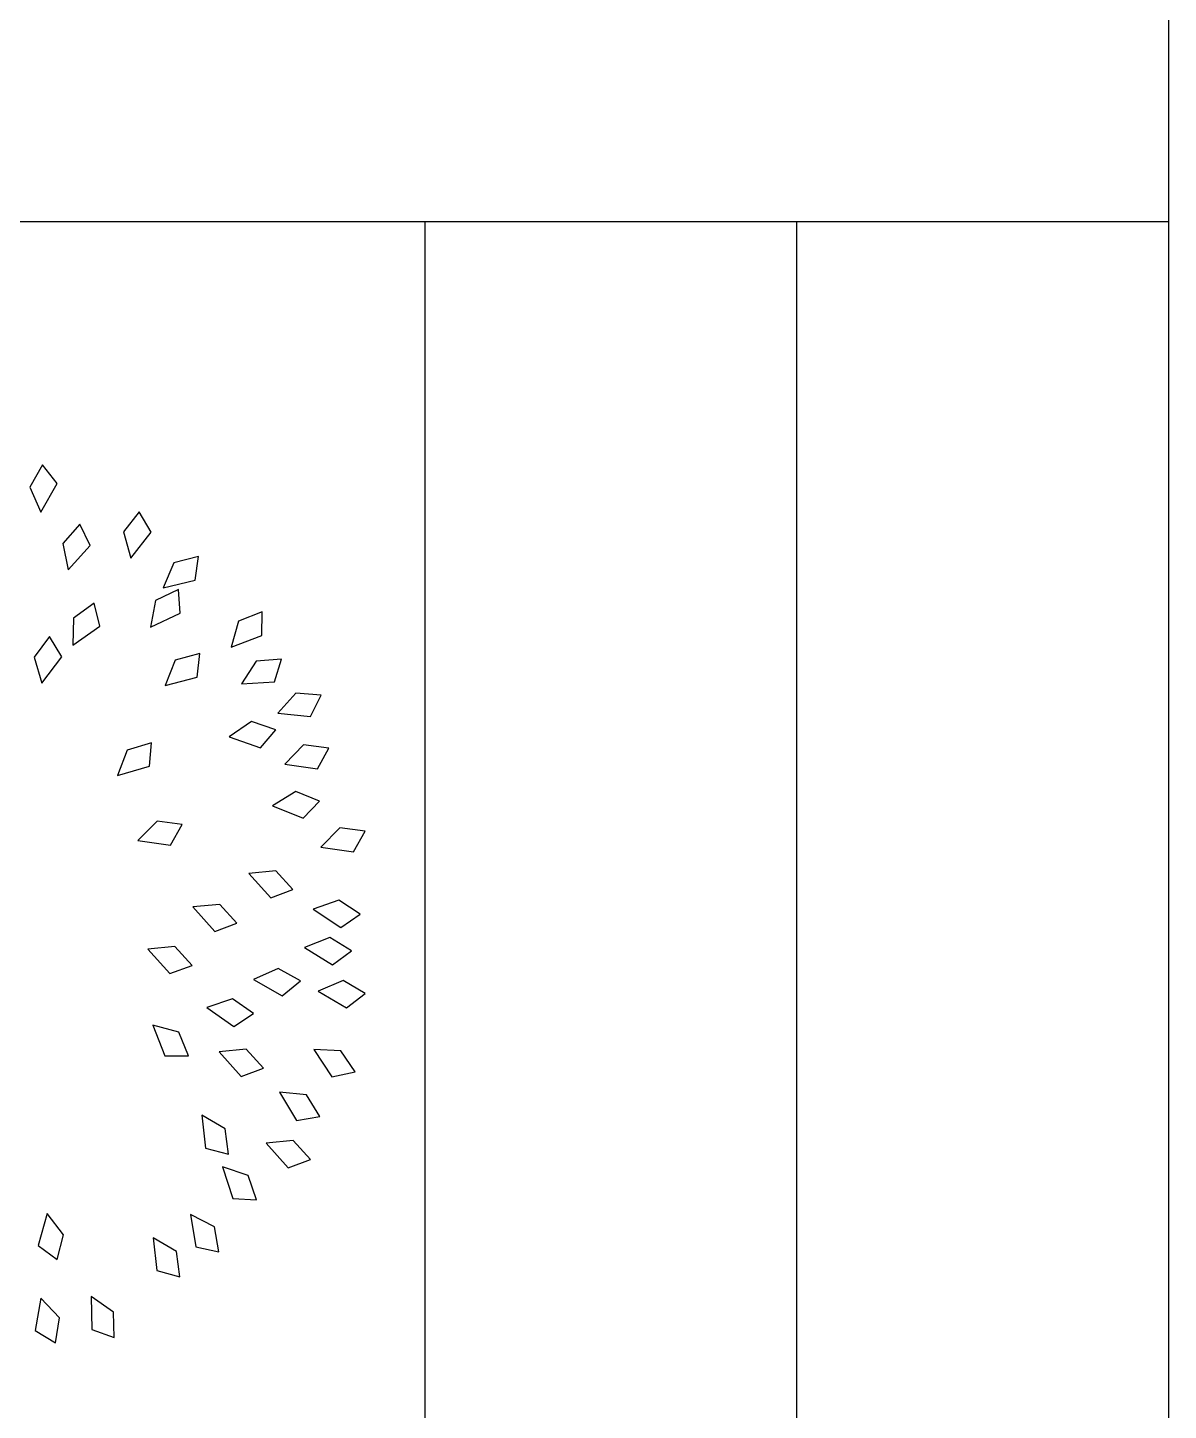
# Model space of a CAD drawing. Header units: millimetres. Extents: x -1705246 to 222838, y -3231245 to 126310.
# Drawn here: x 45635.6 to 45942.4, y -34889.5 to -34517.5 of the extents above; entities that cross this region are included whole.
import ezdxf

# ---------------------------------------------------------------- set-up
doc = ezdxf.new("R2010")
doc.units = ezdxf.units.MM
doc.layers.add('250', color=250, linetype='Continuous')

msp = doc.modelspace()

# ---------------------------------------------------------------- linework, layer by layer
at = {"layer": '250', "color": 251}
for p, q in [((45942.4, -33839.66), (45942.4, -34569.66)), ((45322.4, -34569.66), (45742.4, -34569.66)), ((45742.4, -34569.66), (45742.4, -38099.66)), ((45742.4, -34569.66), (45942.4, -34569.66)), ((45842.4, -34569.66), (45842.4, -37999.66)), ((45942.4, -34569.66), (45942.4, -37999.66)), ((45639.53, -34635.19), (45636.16, -34641.18)), ((45639.53, -34635.19), (45636.16, -34641.18)), ((45643.51, -34640.16), (45639.53, -34635.19)), ((45643.51, -34640.16), (45639.53, -34635.19)), ((45636.16, -34641.18), (45639.08, -34647.86)), ((45636.16, -34641.18), (45639.08, -34647.86)), ((45639.08, -34647.86), (45643.51, -34640.16)), ((45639.08, -34647.86), (45643.51, -34640.16)), ((45665.55, -34647.76), (45661.38, -34653.22)), ((45665.55, -34647.76), (45661.38, -34653.22)), ((45668.8, -34653.23), (45665.55, -34647.76)), ((45668.8, -34653.23), (45665.55, -34647.76)), ((45649.56, -34651.12), (45645.01, -34656.27)), ((45649.56, -34651.12), (45645.01, -34656.27)), ((45652.41, -34656.81), (45649.56, -34651.12)), ((45652.41, -34656.81), (45649.56, -34651.12)), ((45661.38, -34653.22), (45663.35, -34660.25)), ((45661.38, -34653.22), (45663.35, -34660.25)), ((45663.35, -34660.25), (45668.8, -34653.23)), ((45663.35, -34660.25), (45668.8, -34653.23)), ((45645.01, -34656.27), (45646.47, -34663.42)), ((45645.01, -34656.27), (45646.47, -34663.42)), ((45646.47, -34663.42), (45652.41, -34656.81)), ((45646.47, -34663.42), (45652.41, -34656.81)), ((45674.85, -34661.52), (45672.02, -34668.25)), ((45674.85, -34661.52), (45672.02, -34668.25)), ((45681.51, -34659.83), (45674.85, -34661.52)), ((45681.51, -34659.83), (45674.85, -34661.52)), ((45680.65, -34666.14), (45681.51, -34659.83)), ((45680.65, -34666.14), (45681.51, -34659.83)), ((45676.14, -34668.67), (45669.96, -34671.68)), ((45676.14, -34668.67), (45669.96, -34671.68)), ((45672.02, -34668.25), (45680.65, -34666.14)), ((45672.02, -34668.25), (45680.65, -34666.14)), ((45676.59, -34675.02), (45676.14, -34668.67)), ((45676.59, -34675.02), (45676.14, -34668.67)), ((45653.46, -34672.34), (45647.88, -34676.36)), ((45653.46, -34672.34), (45647.88, -34676.36)), ((45654.97, -34678.53), (45653.46, -34672.34)), ((45654.97, -34678.53), (45653.46, -34672.34)), ((45669.96, -34671.68), (45668.57, -34678.84)), ((45669.96, -34671.68), (45668.57, -34678.84)), ((45647.88, -34676.36), (45647.71, -34683.65)), ((45647.88, -34676.36), (45647.71, -34683.65)), ((45668.57, -34678.84), (45676.59, -34675.02)), ((45668.57, -34678.84), (45676.59, -34675.02)), ((45698.68, -34674.71), (45692.28, -34677.2)), ((45698.68, -34674.71), (45692.28, -34677.2)), ((45698.6, -34681.08), (45698.68, -34674.71)), ((45698.6, -34681.08), (45698.68, -34674.71)), ((45647.71, -34683.65), (45654.97, -34678.53)), ((45647.71, -34683.65), (45654.97, -34678.53)), ((45692.28, -34677.2), (45690.29, -34684.22)), ((45692.28, -34677.2), (45690.29, -34684.22)), ((45641.47, -34681.35), (45637.35, -34686.85)), ((45641.47, -34681.35), (45637.35, -34686.85)), ((45644.77, -34686.8), (45641.47, -34681.35)), ((45644.77, -34686.8), (45641.47, -34681.35)), ((45690.29, -34684.22), (45698.6, -34681.08)), ((45690.29, -34684.22), (45698.6, -34681.08)), ((45637.35, -34686.85), (45639.37, -34693.86)), ((45637.35, -34686.85), (45639.37, -34693.86)), ((45639.37, -34693.86), (45644.77, -34686.8)), ((45639.37, -34693.86), (45644.77, -34686.8)), ((45681.85, -34685.91), (45675.23, -34687.74)), ((45681.85, -34685.91), (45675.23, -34687.74)), ((45681.13, -34692.24), (45681.85, -34685.91)), ((45681.13, -34692.24), (45681.85, -34685.91)), ((45703.84, -34687.43), (45696.99, -34687.97)), ((45703.84, -34687.43), (45696.99, -34687.97)), ((45701.92, -34693.51), (45703.84, -34687.43)), ((45701.92, -34693.51), (45703.84, -34687.43)), ((45675.23, -34687.74), (45672.54, -34694.52)), ((45675.23, -34687.74), (45672.54, -34694.52)), ((45696.99, -34687.97), (45693.06, -34694.11)), ((45696.99, -34687.97), (45693.06, -34694.11)), ((45672.54, -34694.52), (45681.13, -34692.24)), ((45672.54, -34694.52), (45681.13, -34692.24)), ((45693.06, -34694.11), (45701.92, -34693.51)), ((45693.06, -34694.11), (45701.92, -34693.51)), ((45707.71, -34696.57), (45702.83, -34701.99)), ((45707.71, -34696.57), (45702.83, -34701.99)), ((45714.55, -34697.16), (45707.71, -34696.57)), ((45714.55, -34697.16), (45707.71, -34696.57)), ((45711.67, -34702.84), (45714.55, -34697.16)), ((45711.67, -34702.84), (45714.55, -34697.16)), ((45702.83, -34701.99), (45711.67, -34702.84)), ((45702.83, -34701.99), (45711.67, -34702.84)), ((45695.79, -34704.23), (45689.77, -34708.34)), ((45695.79, -34704.23), (45689.77, -34708.34)), ((45702.3, -34706.42), (45695.79, -34704.23)), ((45702.3, -34706.42), (45695.79, -34704.23)), ((45689.77, -34708.34), (45698.16, -34711.26)), ((45689.77, -34708.34), (45698.16, -34711.26)), ((45698.16, -34711.26), (45702.3, -34706.42)), ((45698.16, -34711.26), (45702.3, -34706.42)), ((45662.31, -34711.88), (45659.77, -34718.72)), ((45662.31, -34711.88), (45659.77, -34718.72)), ((45668.89, -34709.92), (45662.31, -34711.88)), ((45668.89, -34709.92), (45662.31, -34711.88)), ((45668.3, -34716.26), (45668.89, -34709.92)), ((45668.3, -34716.26), (45668.89, -34709.92)), ((45709.8, -34710.48), (45704.71, -34715.71)), ((45709.8, -34710.48), (45704.71, -34715.71)), ((45716.61, -34711.34), (45709.8, -34710.48)), ((45716.61, -34711.34), (45709.8, -34710.48)), ((45713.51, -34716.9), (45716.61, -34711.34)), ((45713.51, -34716.9), (45716.61, -34711.34)), ((45659.77, -34718.72), (45668.3, -34716.26)), ((45659.77, -34718.72), (45668.3, -34716.26)), ((45704.71, -34715.71), (45713.51, -34716.9)), ((45704.71, -34715.71), (45713.51, -34716.9)), ((45707.7, -34723.07), (45701.46, -34726.85)), ((45707.7, -34723.07), (45701.46, -34726.85)), ((45714.08, -34725.61), (45707.7, -34723.07)), ((45714.08, -34725.61), (45707.7, -34723.07)), ((45701.46, -34726.85), (45709.68, -34730.22)), ((45701.46, -34726.85), (45709.68, -34730.22)), ((45709.68, -34730.22), (45714.08, -34725.61)), ((45709.68, -34730.22), (45714.08, -34725.61)), ((45670.36, -34731.01), (45665.24, -34736.2)), ((45670.36, -34731.01), (45665.24, -34736.2)), ((45677.17, -34731.9), (45670.36, -34731.01)), ((45677.17, -34731.9), (45670.36, -34731.01)), ((45674.03, -34737.45), (45677.17, -34731.9)), ((45674.03, -34737.45), (45677.17, -34731.9)), ((45719.57, -34732.8), (45714.43, -34737.97)), ((45719.57, -34732.8), (45714.43, -34737.97)), ((45726.38, -34733.72), (45719.57, -34732.8)), ((45726.38, -34733.72), (45719.57, -34732.8)), ((45723.22, -34739.26), (45726.38, -34733.72)), ((45723.22, -34739.26), (45726.38, -34733.72)), ((45665.24, -34736.2), (45674.03, -34737.45)), ((45665.24, -34736.2), (45674.03, -34737.45)), ((45714.43, -34737.97), (45723.22, -34739.26)), ((45714.43, -34737.97), (45723.22, -34739.26)), ((45702.28, -34744.35), (45695.02, -34745.05)), ((45702.28, -34744.35), (45695.02, -34745.05)), ((45695.02, -34745.05), (45700.96, -34751.65)), ((45695.02, -34745.05), (45700.96, -34751.65)), ((45706.92, -34749.42), (45702.28, -34744.35)), ((45706.92, -34749.42), (45702.28, -34744.35)), ((45700.96, -34751.65), (45706.92, -34749.42)), ((45700.96, -34751.65), (45706.92, -34749.42)), ((45687.23, -34753.4), (45679.97, -34754.1)), ((45687.23, -34753.4), (45679.97, -34754.1)), ((45679.97, -34754.1), (45685.91, -34760.7)), ((45679.97, -34754.1), (45685.91, -34760.7)), ((45691.87, -34758.46), (45687.23, -34753.4)), ((45691.87, -34758.46), (45687.23, -34753.4)), ((45719.27, -34752.23), (45712.4, -34754.68)), ((45719.27, -34752.23), (45712.4, -34754.68)), ((45725.02, -34755.99), (45719.27, -34752.23)), ((45725.02, -34755.99), (45719.27, -34752.23)), ((45712.4, -34754.68), (45719.79, -34759.63)), ((45712.4, -34754.68), (45719.79, -34759.63)), ((45719.79, -34759.63), (45725.02, -34755.99)), ((45719.79, -34759.63), (45725.02, -34755.99)), ((45685.91, -34760.7), (45691.87, -34758.46)), ((45685.91, -34760.7), (45691.87, -34758.46)), ((45675.13, -34764.75), (45667.87, -34765.44)), ((45675.13, -34764.75), (45667.87, -34765.44)), ((45667.87, -34765.44), (45673.81, -34772.04)), ((45667.87, -34765.44), (45673.81, -34772.04)), ((45679.78, -34769.81), (45675.13, -34764.75)), ((45679.78, -34769.81), (45675.13, -34764.75)), ((45716.87, -34762.33), (45710.07, -34764.96)), ((45716.87, -34762.33), (45710.07, -34764.96)), ((45710.07, -34764.96), (45717.58, -34769.71)), ((45710.07, -34764.96), (45717.58, -34769.71)), ((45722.71, -34765.94), (45716.87, -34762.33)), ((45722.71, -34765.94), (45716.87, -34762.33)), ((45717.58, -34769.71), (45722.71, -34765.94)), ((45717.58, -34769.71), (45722.71, -34765.94)), ((45673.81, -34772.04), (45679.78, -34769.81)), ((45673.81, -34772.04), (45679.78, -34769.81)), ((45702.93, -34770.64), (45696.29, -34773.65)), ((45702.93, -34770.64), (45696.29, -34773.65)), ((45708.96, -34773.93), (45702.93, -34770.64)), ((45708.96, -34773.93), (45702.93, -34770.64)), ((45696.29, -34773.65), (45704.04, -34777.98)), ((45696.29, -34773.65), (45704.04, -34777.98)), ((45704.04, -34777.98), (45708.96, -34773.93)), ((45704.04, -34777.98), (45708.96, -34773.93)), ((45720.44, -34773.9), (45713.71, -34776.71)), ((45720.44, -34773.9), (45713.71, -34776.71)), ((45713.71, -34776.71), (45721.34, -34781.26)), ((45713.71, -34776.71), (45721.34, -34781.26)), ((45726.37, -34777.36), (45720.44, -34773.9)), ((45726.37, -34777.36), (45720.44, -34773.9)), ((45690.68, -34778.85), (45683.75, -34781.11)), ((45690.68, -34778.85), (45683.75, -34781.11)), ((45696.32, -34782.77), (45690.68, -34778.85)), ((45696.32, -34782.77), (45690.68, -34778.85)), ((45721.34, -34781.26), (45726.37, -34777.36)), ((45721.34, -34781.26), (45726.37, -34777.36)), ((45683.75, -34781.11), (45690.99, -34786.26)), ((45683.75, -34781.11), (45690.99, -34786.26)), ((45690.99, -34786.26), (45696.32, -34782.77)), ((45690.99, -34786.26), (45696.32, -34782.77)), ((45669.2, -34785.88), (45672.45, -34794.14)), ((45676.24, -34787.77), (45669.2, -34785.88)), ((45669.2, -34785.88), (45672.45, -34794.14)), ((45676.24, -34787.77), (45669.2, -34785.88)), ((45678.82, -34794.13), (45676.24, -34787.77)), ((45678.82, -34794.13), (45676.24, -34787.77)), ((45672.45, -34794.14), (45678.82, -34794.13)), ((45672.45, -34794.14), (45678.82, -34794.13)), ((45694.34, -34792.39), (45687.08, -34793.09)), ((45694.34, -34792.39), (45687.08, -34793.09)), ((45687.08, -34793.09), (45693.02, -34799.69)), ((45687.08, -34793.09), (45693.02, -34799.69)), ((45698.99, -34797.45), (45694.34, -34792.39)), ((45698.99, -34797.45), (45694.34, -34792.39)), ((45719.79, -34792.79), (45712.51, -34792.4)), ((45712.51, -34792.4), (45717.41, -34799.81)), ((45719.79, -34792.79), (45712.51, -34792.4)), ((45712.51, -34792.4), (45717.41, -34799.81)), ((45723.64, -34798.48), (45719.79, -34792.79)), ((45723.64, -34798.48), (45719.79, -34792.79)), ((45693.02, -34799.69), (45698.99, -34797.45)), ((45693.02, -34799.69), (45698.99, -34797.45)), ((45717.41, -34799.81), (45723.64, -34798.48)), ((45717.41, -34799.81), (45723.64, -34798.48)), ((45703.34, -34803.9), (45707.88, -34811.53)), ((45710.59, -34804.63), (45703.34, -34803.9)), ((45703.34, -34803.9), (45707.88, -34811.53)), ((45710.59, -34804.63), (45703.34, -34803.9)), ((45714.17, -34810.5), (45710.59, -34804.63)), ((45714.17, -34810.5), (45710.59, -34804.63)), ((45688.73, -34813.75), (45682.4, -34810.13)), ((45682.4, -34810.13), (45683.44, -34818.95)), ((45688.73, -34813.75), (45682.4, -34810.13)), ((45682.4, -34810.13), (45683.44, -34818.95)), ((45689.6, -34820.57), (45688.73, -34813.75)), ((45689.6, -34820.57), (45688.73, -34813.75)), ((45707.88, -34811.53), (45714.17, -34810.5)), ((45707.88, -34811.53), (45714.17, -34810.5)), ((45706.96, -34816.96), (45699.7, -34817.65)), ((45706.96, -34816.96), (45699.7, -34817.65)), ((45699.7, -34817.65), (45705.64, -34824.26)), ((45699.7, -34817.65), (45705.64, -34824.26)), ((45711.61, -34822.02), (45706.96, -34816.96)), ((45711.61, -34822.02), (45706.96, -34816.96)), ((45683.44, -34818.95), (45689.6, -34820.57)), ((45683.44, -34818.95), (45689.6, -34820.57)), ((45687.98, -34824.04), (45690.72, -34832.49)), ((45694.9, -34826.36), (45687.98, -34824.04)), ((45687.98, -34824.04), (45690.72, -34832.49)), ((45694.9, -34826.36), (45687.98, -34824.04)), ((45705.64, -34824.26), (45711.61, -34822.02)), ((45705.64, -34824.26), (45711.61, -34822.02)), ((45697.08, -34832.87), (45694.9, -34826.36)), ((45697.08, -34832.87), (45694.9, -34826.36)), ((45690.72, -34832.49), (45697.08, -34832.87)), ((45690.72, -34832.49), (45697.08, -34832.87)), ((45640.78, -34836.58), (45638.38, -34845.13)), ((45640.78, -34836.58), (45638.38, -34845.13)), ((45645.25, -34842.34), (45640.78, -34836.58)), ((45645.25, -34842.34), (45640.78, -34836.58)), ((45679.35, -34836.8), (45680.76, -34845.57)), ((45685.83, -34840.15), (45679.35, -34836.8)), ((45679.35, -34836.8), (45680.76, -34845.57)), ((45685.83, -34840.15), (45679.35, -34836.8)), ((45643.47, -34848.97), (45645.25, -34842.34)), ((45643.47, -34848.97), (45645.25, -34842.34)), ((45669.31, -34843.11), (45670.34, -34851.94)), ((45675.64, -34846.75), (45669.31, -34843.11)), ((45669.31, -34843.11), (45670.34, -34851.94)), ((45675.64, -34846.75), (45669.31, -34843.11)), ((45686.98, -34846.92), (45685.83, -34840.15)), ((45686.98, -34846.92), (45685.83, -34840.15)), ((45638.38, -34845.13), (45643.47, -34848.97)), ((45638.38, -34845.13), (45643.47, -34848.97)), ((45676.5, -34853.56), (45675.64, -34846.75)), ((45676.5, -34853.56), (45675.64, -34846.75)), ((45680.76, -34845.57), (45686.98, -34846.92)), ((45680.76, -34845.57), (45686.98, -34846.92)), ((45670.34, -34851.94), (45676.5, -34853.56)), ((45670.34, -34851.94), (45676.5, -34853.56)), ((45639.14, -34859.31), (45637.59, -34868.05)), ((45639.14, -34859.31), (45637.59, -34868.05)), ((45644.15, -34864.6), (45639.14, -34859.31)), ((45644.15, -34864.6), (45639.14, -34859.31)), ((45652.67, -34858.86), (45652.85, -34867.74)), ((45658.62, -34863.07), (45652.67, -34858.86)), ((45652.67, -34858.86), (45652.85, -34867.74)), ((45658.62, -34863.07), (45652.67, -34858.86)), ((45643.02, -34871.38), (45644.15, -34864.6)), ((45643.02, -34871.38), (45644.15, -34864.6)), ((45658.83, -34869.94), (45658.62, -34863.07)), ((45658.83, -34869.94), (45658.62, -34863.07)), ((45637.59, -34868.05), (45643.02, -34871.38)), ((45637.59, -34868.05), (45643.02, -34871.38)), ((45652.85, -34867.74), (45658.83, -34869.94)), ((45652.85, -34867.74), (45658.83, -34869.94))]:
    msp.add_line(p, q, dxfattribs=at)

doc.saveas('drawing.dxf')
